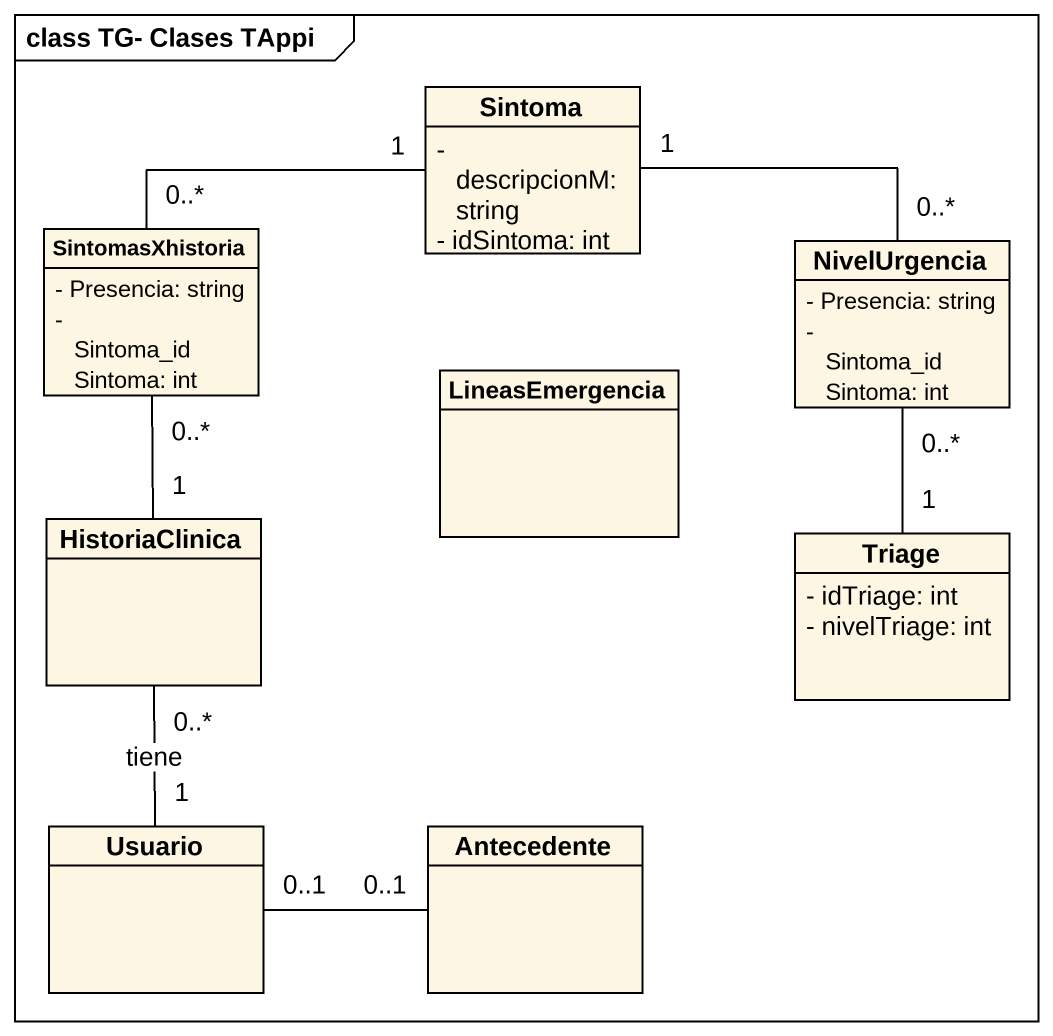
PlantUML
@startuml
mainframe class TG- Clases TAppi
hide circle
hide empty members
skinparam classAttributeIconSize 0
class Sintoma {
  - descripcionM: string
  - idSintoma: int
}
class SintomasXhistoria {
  - Presencia: string
  - Sintoma_idSintoma: int
}
class NivelUrgencia {
  - Presencia: string
  - Sintoma_idSintoma: int
}
class LineasEmergencia
class HistoriaClinica
class Triage {
  - idTriage: int
  - nivelTriage: int
}
class Usuario
class Antecedente
Sintoma "1" -left- "0..*" SintomasXhistoria
SintomasXhistoria "0..*" -- "1" HistoriaClinica
NivelUrgencia "0..*" -left- "1" Sintoma
NivelUrgencia "0..*" -- "1" Triage
Usuario "1" -up- "0..*" HistoriaClinica : tiene
Usuario "0..1" -right- "0..1" Antecedente
@enduml
